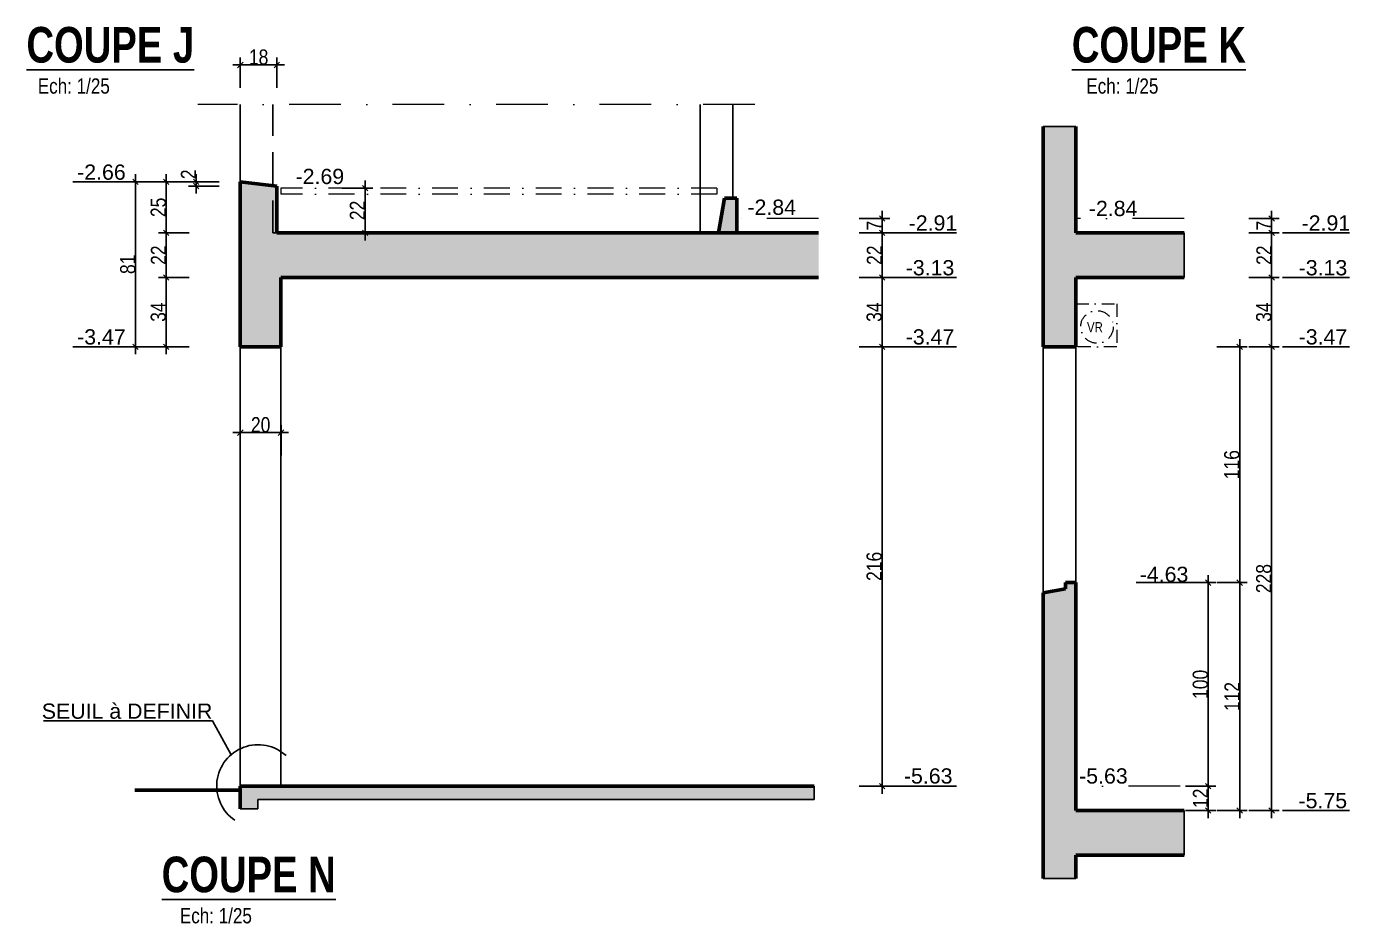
# Model space of a CAD drawing. Header units: millimetres. Extents: x -1921 to 5237, y 0 to 8595.
# Drawn here: x 2250 to 3551, y 5908 to 6790 of the extents above; entities that cross this region are included whole.
import ezdxf
from ezdxf.enums import TextEntityAlignment as Align

# ---------------------------------------------------------------- set-up
doc = ezdxf.new("R2010")
doc.units = ezdxf.units.MM
doc.linetypes.add('CACHE2', pattern=[4.7625, 3.175, -1.5875])
doc.linetypes.add('TIRETPTX2', pattern=[50.8, 25.4, -12.7, 0, -12.7])
for name, color, linetype in [('01_cote_gen', 4, 'Continuous'), ('01_linteaux', 2, 'Continuous'), ('01_poch_BN', 9, 'Continuous'), ('01_poch_murs', 253, 'Continuous'), ('01_texte', 230, 'Continuous'), ('AA_COTES', 2, 'Continuous')]:
    doc.layers.add(name, color=color, linetype=linetype)
doc.layers.add('01_murs_coup', color=5, linetype='Continuous', lineweight=60)
doc.layers.add('01_tram_axes', color=2, linetype='TIRETPTX2', lineweight=9)
doc.styles.add('ARIAL', font='arial.ttf')
doc.styles.add('impact', font='impact.ttf')
doc.styles.add('MATTE_TXT', font='arial.ttf')
doc.styles.add('STYLE2', font='ARIALN.TTF')
doc.dimstyles.new('JB25', dxfattribs={"dimscale": 0.1, "dimtxt": 150, "dimasz": 15, "dimexe": 0.1, "dimexo": 0.1, "dimgap": 0.09, "dimtad": 1, "dimdec": 1, "dimlfac": 0.5, "dimdsep": 46, "dimtxsty": 'STYLE2', "dimblk1": 'BOND_G', "dimblk2": 'BOND_D', "dimsah": 1, "dimcen": 1.5, "dimdle": 0.01, "dimse1": 1, "dimse2": 1, "dimclrd": 4, "dimclre": 2, "dimclrt": 6, "dimazin": 2, "dimtfac": 2.333333, "dimtdec": 1, "dimtix": 1, "dimtmove": 2, "dimatfit": 3, "dimldrblk": 'BOND_G', "dimfxl": 1, "dimtolj": 1, "dimtzin": 0, "dimarcsym": 0})

# ---------------------------------------------------------------- blocks, each defined once
blk = doc.blocks.new('BOND_G')
at = {"layer": 'AA_COTES', "color": 0}
for p, q in [((0, -5), (0, 15)), ((5, 0), (-5, 0)), ((1.77, 1.77), (-1.77, -1.77))]:
    blk.add_line(p, q, dxfattribs=at)
blk = doc.blocks.new('BOND_D')
at = {"layer": 'AA_COTES', "color": 0}
for p, q in [((5, 0), (-5, 0)), ((-1.77, -1.77), (1.77, 1.77)), ((0, 5), (0, -15))]:
    blk.add_line(p, q, dxfattribs=at)
blk = doc.blocks.new('*D550')
at = {"layer": '01_cote_gen', "color": 4, "lineweight": -2, "ltscale": 2, "transparency": 16777216}
blk.add_line((3091.2, 6586.1), (3091.2, 6545.1), dxfattribs=at)
at = {"layer": 'DEFPOINTS', "color": 0, "ltscale": 2}
for p in [(3028.8, 6587.6), (3028.8, 6543.6), (3091.2, 6543.6)]:
    blk.add_point(p, dxfattribs=at)
at = {"layer": '01_cote_gen', "color": 4, "lineweight": -2, "ltscale": 2, "transparency": 16777216, "xscale": 1.5, "yscale": 1.5, "zscale": 1.5}
for name, p, rotation in [('BOND_G', (3091.2, 6587.6), 90), ('BOND_D', (3091.2, 6543.6), 270)]:
    blk.add_blockref(name, p, dxfattribs=dict(at, rotation=rotation))
at = {"layer": '01_cote_gen', "color": 6, "ltscale": 2, "transparency": 16777216, "insert": (3083.7, 6565.6), "char_height": 15, "attachment_point": 5, "rotation": 90, "style": 'STYLE2'}
blk.add_mtext('\\A1;22', dxfattribs=at)
blk = doc.blocks.new('*D551')
at = {"layer": '01_cote_gen', "color": 4, "lineweight": -2, "ltscale": 2, "transparency": 16777216}
blk.add_line((3091.2, 6542.1), (3091.2, 6477.1), dxfattribs=at)
at = {"layer": 'DEFPOINTS', "color": 0, "ltscale": 2}
for p in [(2500.4, 6543.6), (2500.4, 6475.6), (3091.2, 6475.6)]:
    blk.add_point(p, dxfattribs=at)
at = {"layer": '01_cote_gen', "color": 4, "lineweight": -2, "ltscale": 2, "transparency": 16777216, "xscale": 1.5, "yscale": 1.5, "zscale": 1.5}
for name, p, rotation in [('BOND_G', (3091.2, 6543.6), 90), ('BOND_D', (3091.2, 6475.6), 270)]:
    blk.add_blockref(name, p, dxfattribs=dict(at, rotation=rotation))
at = {"layer": '01_cote_gen', "color": 6, "ltscale": 2, "transparency": 16777216, "insert": (3083.5, 6509.6), "char_height": 15, "attachment_point": 5, "rotation": 90, "style": 'STYLE2'}
blk.add_mtext('\\A1;34', dxfattribs=at)
blk = doc.blocks.new('*D552')
at = {"layer": '01_cote_gen', "color": 4, "lineweight": -2, "ltscale": 2, "transparency": 16777216}
blk.add_line((3091.2, 6474.1), (3091.2, 6045.1), dxfattribs=at)
at = {"layer": 'DEFPOINTS', "color": 0, "ltscale": 2}
for p in [(2500.4, 6475.6), (2533.6, 6043.6), (3091.2, 6043.6)]:
    blk.add_point(p, dxfattribs=at)
at = {"layer": '01_cote_gen', "color": 4, "lineweight": -2, "ltscale": 2, "transparency": 16777216, "xscale": 1.5, "yscale": 1.5, "zscale": 1.5}
for name, p, rotation in [('BOND_G', (3091.2, 6475.6), 90), ('BOND_D', (3091.2, 6043.6), 270)]:
    blk.add_blockref(name, p, dxfattribs=dict(at, rotation=rotation))
at = {"layer": '01_cote_gen', "color": 6, "ltscale": 2, "transparency": 16777216, "insert": (3083.5, 6259.6), "char_height": 15, "attachment_point": 5, "rotation": 90, "style": 'STYLE2'}
blk.add_mtext('\\A1;216', dxfattribs=at)
blk = doc.blocks.new('*D553')
at = {"layer": '01_cote_gen', "color": 4, "lineweight": -2, "ltscale": 2, "transparency": 16777216}
blk.add_line((3091.2, 6600.1), (3091.2, 6589.1), dxfattribs=at)
at = {"layer": 'DEFPOINTS', "color": 0, "ltscale": 2}
for p in [(3028.8, 6601.6), (3028.8, 6587.6), (3091.2, 6587.6)]:
    blk.add_point(p, dxfattribs=at)
at = {"layer": '01_cote_gen', "color": 4, "lineweight": -2, "ltscale": 2, "transparency": 16777216, "xscale": 1.5, "yscale": 1.5, "zscale": 1.5}
for name, p, rotation in [('BOND_G', (3091.2, 6601.6), 90), ('BOND_D', (3091.2, 6587.6), 270)]:
    blk.add_blockref(name, p, dxfattribs=dict(at, rotation=rotation))
at = {"layer": '01_cote_gen', "color": 6, "ltscale": 2, "transparency": 16777216, "insert": (3083.7, 6594.6), "char_height": 15, "attachment_point": 5, "rotation": 90, "style": 'STYLE2'}
blk.add_mtext('\\A1;7', dxfattribs=at)
blk = doc.blocks.new('*D554')
at = {"layer": '01_cote_gen', "color": 4, "lineweight": -2, "ltscale": 2, "transparency": 16777216}
blk.add_line((2357.5, 6477.1), (2357.5, 6636.1), dxfattribs=at)
at = {"layer": 'DEFPOINTS', "color": 0, "ltscale": 2}
for p in [(2357.5, 6637.6), (2469.9, 6637.6), (2410, 6475.6)]:
    blk.add_point(p, dxfattribs=at)
at = {"layer": '01_cote_gen', "color": 4, "lineweight": -2, "ltscale": 2, "transparency": 16777216, "xscale": 1.5, "yscale": 1.5, "zscale": 1.5}
for name, p, rotation in [('BOND_D', (2357.5, 6637.6), 90), ('BOND_G', (2357.5, 6475.6), 270)]:
    blk.add_blockref(name, p, dxfattribs=dict(at, rotation=rotation))
at = {"layer": '01_cote_gen', "color": 6, "ltscale": 2, "transparency": 16777216, "insert": (2349.9, 6556.6), "char_height": 15, "attachment_point": 5, "rotation": 90, "style": 'STYLE2'}
blk.add_mtext('\\A1;81', dxfattribs=at)
blk = doc.blocks.new('*D555')
at = {"layer": '01_cote_gen', "color": 4, "lineweight": -2, "ltscale": 2, "transparency": 16777216}
blk.add_line((2417, 6635.1), (2417, 6636.1), dxfattribs=at)
at = {"layer": 'DEFPOINTS', "color": 0, "ltscale": 2}
for p in [(2417, 6637.6), (2499.4, 6637.6), (2535.4, 6633.6)]:
    blk.add_point(p, dxfattribs=at)
at = {"layer": '01_cote_gen', "color": 4, "lineweight": -2, "ltscale": 2, "transparency": 16777216, "xscale": 1.5, "yscale": 1.5, "zscale": 1.5}
for name, p, rotation in [('BOND_D', (2417, 6637.6), 90), ('BOND_G', (2417, 6633.6), 270)]:
    blk.add_blockref(name, p, dxfattribs=dict(at, rotation=rotation))
at = {"layer": '01_cote_gen', "color": 6, "ltscale": 2, "transparency": 16777216, "insert": (2409.5, 6645.1), "char_height": 15, "attachment_point": 5, "rotation": 90, "style": 'STYLE2'}
blk.add_mtext('\\A1;2', dxfattribs=at)
blk = doc.blocks.new('*D556')
at = {"layer": '01_cote_gen', "color": 4, "lineweight": -2, "ltscale": 2, "transparency": 16777216}
blk.add_line((2387.5, 6477.1), (2387.5, 6542.1), dxfattribs=at)
at = {"layer": 'DEFPOINTS', "color": 0, "ltscale": 2}
for p in [(2387.5, 6543.6), (2410, 6543.6), (2410, 6475.6)]:
    blk.add_point(p, dxfattribs=at)
at = {"layer": '01_cote_gen', "color": 4, "lineweight": -2, "ltscale": 2, "transparency": 16777216, "xscale": 1.5, "yscale": 1.5, "zscale": 1.5}
for name, p, rotation in [('BOND_D', (2387.5, 6543.6), 90), ('BOND_G', (2387.5, 6475.6), 270)]:
    blk.add_blockref(name, p, dxfattribs=dict(at, rotation=rotation))
at = {"layer": '01_cote_gen', "color": 6, "ltscale": 2, "transparency": 16777216, "insert": (2379.9, 6509.6), "char_height": 15, "attachment_point": 5, "rotation": 90, "style": 'STYLE2'}
blk.add_mtext('\\A1;34', dxfattribs=at)
blk = doc.blocks.new('*D557')
at = {"layer": '01_cote_gen', "color": 4, "lineweight": -2, "ltscale": 2, "transparency": 16777216}
blk.add_line((2387.5, 6545.1), (2387.5, 6586.1), dxfattribs=at)
at = {"layer": 'DEFPOINTS', "color": 0, "ltscale": 2}
for p in [(2387.5, 6587.6), (2410, 6587.6), (2410, 6543.6)]:
    blk.add_point(p, dxfattribs=at)
at = {"layer": '01_cote_gen', "color": 4, "lineweight": -2, "ltscale": 2, "transparency": 16777216, "xscale": 1.5, "yscale": 1.5, "zscale": 1.5}
for name, p, rotation in [('BOND_D', (2387.5, 6587.6), 90), ('BOND_G', (2387.5, 6543.6), 270)]:
    blk.add_blockref(name, p, dxfattribs=dict(at, rotation=rotation))
at = {"layer": '01_cote_gen', "color": 6, "ltscale": 2, "transparency": 16777216, "insert": (2380, 6565.6), "char_height": 15, "attachment_point": 5, "rotation": 90, "style": 'STYLE2'}
blk.add_mtext('\\A1;22', dxfattribs=at)
blk = doc.blocks.new('*D558')
at = {"layer": '01_cote_gen', "color": 4, "lineweight": -2, "ltscale": 2, "transparency": 16777216}
blk.add_line((2387.5, 6589.1), (2387.5, 6636.1), dxfattribs=at)
at = {"layer": 'DEFPOINTS', "color": 0, "ltscale": 2}
for p in [(2380, 6637.6), (2387.5, 6637.6), (2410, 6587.6)]:
    blk.add_point(p, dxfattribs=at)
at = {"layer": '01_cote_gen', "color": 4, "lineweight": -2, "ltscale": 2, "transparency": 16777216, "xscale": 1.5, "yscale": 1.5, "zscale": 1.5}
for name, p, rotation in [('BOND_D', (2387.5, 6637.6), 90), ('BOND_G', (2387.5, 6587.6), 270)]:
    blk.add_blockref(name, p, dxfattribs=dict(at, rotation=rotation))
at = {"layer": '01_cote_gen', "color": 6, "ltscale": 2, "transparency": 16777216, "insert": (2379.9, 6612.6), "char_height": 15, "attachment_point": 5, "rotation": 90, "style": 'STYLE2'}
blk.add_mtext('\\A1;25', dxfattribs=at)
blk = doc.blocks.new('*D559')
at = {"layer": '01_cote_gen', "color": 4, "lineweight": -2, "ltscale": 2, "transparency": 16777216}
blk.add_line((2461.9, 6391.1), (2498.9, 6391.1), dxfattribs=at)
at = {"layer": 'DEFPOINTS', "color": 0, "ltscale": 2}
for p in [(2460.4, 6405.1), (2500.4, 6405.1), (2500.4, 6391.1)]:
    blk.add_point(p, dxfattribs=at)
at = {"layer": '01_cote_gen', "color": 4, "lineweight": -2, "ltscale": 2, "transparency": 16777216, "xscale": 1.5, "yscale": 1.5, "zscale": 1.5, "rotation": 180}
blk.add_blockref('BOND_G', (2460.4, 6391.1), dxfattribs=at)
at = {"layer": '01_cote_gen', "color": 4, "lineweight": -2, "ltscale": 2, "transparency": 16777216, "xscale": 1.5, "yscale": 1.5, "zscale": 1.5}
blk.add_blockref('BOND_D', (2500.4, 6391.1), dxfattribs=at)
at = {"layer": '01_cote_gen', "color": 6, "ltscale": 2, "transparency": 16777216, "insert": (2480.4, 6398.8), "char_height": 15, "attachment_point": 5, "style": 'STYLE2'}
blk.add_mtext('\\A1;20', dxfattribs=at)
blk = doc.blocks.new('*D560')
at = {"layer": '01_cote_gen', "color": 4, "lineweight": -2, "ltscale": 2, "transparency": 16777216}
blk.add_line((2461.9, 6752.6), (2494.9, 6752.6), dxfattribs=at)
at = {"layer": 'DEFPOINTS', "color": 0, "ltscale": 2}
for p in [(2496.4, 6752.6), (2460.4, 6637.6), (2496.4, 6633.6)]:
    blk.add_point(p, dxfattribs=at)
at = {"layer": '01_cote_gen', "color": 4, "lineweight": -2, "ltscale": 2, "transparency": 16777216, "xscale": 1.5, "yscale": 1.5, "zscale": 1.5, "rotation": 180}
blk.add_blockref('BOND_G', (2460.4, 6752.6), dxfattribs=at)
at = {"layer": '01_cote_gen', "color": 4, "lineweight": -2, "ltscale": 2, "transparency": 16777216, "xscale": 1.5, "yscale": 1.5, "zscale": 1.5}
blk.add_blockref('BOND_D', (2496.4, 6752.6), dxfattribs=at)
at = {"layer": '01_cote_gen', "color": 6, "ltscale": 2, "transparency": 16777216, "insert": (2478.4, 6760.3), "char_height": 15, "attachment_point": 5, "style": 'STYLE2'}
blk.add_mtext('\\A1;18', dxfattribs=at)
blk = doc.blocks.new('*D561')
at = {"layer": '01_cote_gen', "color": 4, "lineweight": -2, "ltscale": 2, "transparency": 16777216}
blk.add_line((2583, 6630.1), (2583, 6589.1), dxfattribs=at)
at = {"layer": 'DEFPOINTS', "color": 0, "ltscale": 2}
for p in [(2573.5, 6631.6), (2573.5, 6587.6), (2583, 6587.6)]:
    blk.add_point(p, dxfattribs=at)
at = {"layer": '01_cote_gen', "color": 4, "lineweight": -2, "ltscale": 2, "transparency": 16777216, "xscale": 1.5, "yscale": 1.5, "zscale": 1.5}
for name, p, rotation in [('BOND_G', (2583, 6631.6), 90), ('BOND_D', (2583, 6587.6), 270)]:
    blk.add_blockref(name, p, dxfattribs=dict(at, rotation=rotation))
at = {"layer": '01_cote_gen', "color": 6, "ltscale": 2, "transparency": 16777216, "insert": (2575.5, 6609.6), "char_height": 15, "attachment_point": 5, "rotation": 90, "style": 'STYLE2'}
blk.add_mtext('\\A1;22', dxfattribs=at)
blk = doc.blocks.new('*D565')
at = {"layer": '01_cote_gen', "color": 4, "lineweight": -2, "ltscale": 2, "transparency": 16777216}
blk.add_line((3474.1, 6586.1), (3474.1, 6545.1), dxfattribs=at)
at = {"layer": 'DEFPOINTS', "color": 0, "ltscale": 2}
for p in [(3388.1, 6587.6), (3388.1, 6543.6), (3474.1, 6543.6)]:
    blk.add_point(p, dxfattribs=at)
at = {"layer": '01_cote_gen', "color": 4, "lineweight": -2, "ltscale": 2, "transparency": 16777216, "xscale": 1.5, "yscale": 1.5, "zscale": 1.5}
for name, p, rotation in [('BOND_G', (3474.1, 6587.6), 90), ('BOND_D', (3474.1, 6543.6), 270)]:
    blk.add_blockref(name, p, dxfattribs=dict(at, rotation=rotation))
at = {"layer": '01_cote_gen', "color": 6, "ltscale": 2, "transparency": 16777216, "insert": (3466.6, 6565.6), "char_height": 15, "attachment_point": 5, "rotation": 90, "style": 'STYLE2'}
blk.add_mtext('\\A1;22', dxfattribs=at)
blk = doc.blocks.new('*D566')
at = {"layer": '01_cote_gen', "color": 4, "lineweight": -2, "ltscale": 2, "transparency": 16777216}
blk.add_line((3474.1, 6542.1), (3474.1, 6477.1), dxfattribs=at)
at = {"layer": 'DEFPOINTS', "color": 0, "ltscale": 2}
for p in [(3451.6, 6543.6), (3474.1, 6475.6), (3484.9, 6475.6)]:
    blk.add_point(p, dxfattribs=at)
at = {"layer": '01_cote_gen', "color": 4, "lineweight": -2, "ltscale": 2, "transparency": 16777216, "xscale": 1.5, "yscale": 1.5, "zscale": 1.5}
for name, p, rotation in [('BOND_G', (3474.1, 6543.6), 90), ('BOND_D', (3474.1, 6475.6), 270)]:
    blk.add_blockref(name, p, dxfattribs=dict(at, rotation=rotation))
at = {"layer": '01_cote_gen', "color": 6, "ltscale": 2, "transparency": 16777216, "insert": (3466.4, 6509.6), "char_height": 15, "attachment_point": 5, "rotation": 90, "style": 'STYLE2'}
blk.add_mtext('\\A1;34', dxfattribs=at)
blk = doc.blocks.new('*D567')
at = {"layer": '01_cote_gen', "color": 4, "lineweight": -2, "ltscale": 2, "transparency": 16777216}
blk.add_line((3474.1, 6474.1), (3474.1, 6021.1), dxfattribs=at)
at = {"layer": 'DEFPOINTS', "color": 0, "ltscale": 2}
for p in [(3451.6, 6475.6), (3388.1, 6019.6), (3474.1, 6019.6)]:
    blk.add_point(p, dxfattribs=at)
at = {"layer": '01_cote_gen', "color": 4, "lineweight": -2, "ltscale": 2, "transparency": 16777216, "xscale": 1.5, "yscale": 1.5, "zscale": 1.5}
for name, p, rotation in [('BOND_G', (3474.1, 6475.6), 90), ('BOND_D', (3474.1, 6019.6), 270)]:
    blk.add_blockref(name, p, dxfattribs=dict(at, rotation=rotation))
at = {"layer": '01_cote_gen', "color": 6, "ltscale": 2, "transparency": 16777216, "insert": (3466.4, 6247.6), "char_height": 15, "attachment_point": 5, "rotation": 90, "style": 'STYLE2'}
blk.add_mtext('\\A1;228', dxfattribs=at)
blk = doc.blocks.new('*D568')
at = {"layer": '01_cote_gen', "color": 4, "lineweight": -2, "ltscale": 2, "transparency": 16777216}
blk.add_line((3442.7, 6474.1), (3442.7, 6245.1), dxfattribs=at)
at = {"layer": 'DEFPOINTS', "color": 0, "ltscale": 2}
for p in [(3451.6, 6475.6), (3281.6, 6243.6), (3442.7, 6243.6)]:
    blk.add_point(p, dxfattribs=at)
at = {"layer": '01_cote_gen', "color": 4, "lineweight": -2, "ltscale": 2, "transparency": 16777216, "xscale": 1.5, "yscale": 1.5, "zscale": 1.5}
for name, p, rotation in [('BOND_G', (3442.7, 6475.6), 90), ('BOND_D', (3442.7, 6243.6), 270)]:
    blk.add_blockref(name, p, dxfattribs=dict(at, rotation=rotation))
at = {"layer": '01_cote_gen', "color": 6, "ltscale": 2, "transparency": 16777216, "insert": (3435, 6359.6), "char_height": 15, "attachment_point": 5, "rotation": 90, "style": 'STYLE2'}
blk.add_mtext('\\A1;116', dxfattribs=at)
blk = doc.blocks.new('*D569')
at = {"layer": '01_cote_gen', "color": 4, "lineweight": -2, "ltscale": 2, "transparency": 16777216}
blk.add_line((3442.7, 6242.1), (3442.7, 6021.1), dxfattribs=at)
at = {"layer": 'DEFPOINTS', "color": 0, "ltscale": 2}
for p in [(3420.2, 6243.6), (3388.1, 6019.6), (3442.7, 6019.6)]:
    blk.add_point(p, dxfattribs=at)
at = {"layer": '01_cote_gen', "color": 4, "lineweight": -2, "ltscale": 2, "transparency": 16777216, "xscale": 1.5, "yscale": 1.5, "zscale": 1.5}
for name, p, rotation in [('BOND_G', (3442.7, 6243.6), 90), ('BOND_D', (3442.7, 6019.6), 270)]:
    blk.add_blockref(name, p, dxfattribs=dict(at, rotation=rotation))
at = {"layer": '01_cote_gen', "color": 6, "ltscale": 2, "transparency": 16777216, "insert": (3435.2, 6131.6), "char_height": 15, "attachment_point": 5, "rotation": 90, "style": 'STYLE2'}
blk.add_mtext('\\A1;112', dxfattribs=at)
blk = doc.blocks.new('*D570')
at = {"layer": '01_cote_gen', "color": 4, "lineweight": -2, "ltscale": 2, "transparency": 16777216}
blk.add_line((3411.8, 6242.1), (3411.8, 6045.1), dxfattribs=at)
at = {"layer": 'DEFPOINTS', "color": 0, "ltscale": 2}
for p in [(3420.2, 6243.6), (3384.1, 6043.6), (3411.8, 6043.6)]:
    blk.add_point(p, dxfattribs=at)
at = {"layer": '01_cote_gen', "color": 4, "lineweight": -2, "ltscale": 2, "transparency": 16777216, "xscale": 1.5, "yscale": 1.5, "zscale": 1.5}
for name, p, rotation in [('BOND_G', (3411.8, 6243.6), 90), ('BOND_D', (3411.8, 6043.6), 270)]:
    blk.add_blockref(name, p, dxfattribs=dict(at, rotation=rotation))
at = {"layer": '01_cote_gen', "color": 6, "ltscale": 2, "transparency": 16777216, "insert": (3404.1, 6143.6), "char_height": 15, "attachment_point": 5, "rotation": 90, "style": 'STYLE2'}
blk.add_mtext('\\A1;100', dxfattribs=at)
blk = doc.blocks.new('*D571')
at = {"layer": '01_cote_gen', "color": 4, "lineweight": -2, "ltscale": 2, "transparency": 16777216}
blk.add_line((3411.8, 6042.1), (3411.8, 6021.1), dxfattribs=at)
at = {"layer": 'DEFPOINTS', "color": 0, "ltscale": 2}
for p in [(3389.3, 6043.6), (3388.1, 6019.6), (3411.8, 6019.6)]:
    blk.add_point(p, dxfattribs=at)
at = {"layer": '01_cote_gen', "color": 4, "lineweight": -2, "ltscale": 2, "transparency": 16777216, "xscale": 1.5, "yscale": 1.5, "zscale": 1.5}
for name, p, rotation in [('BOND_G', (3411.8, 6043.6), 90), ('BOND_D', (3411.8, 6019.6), 270)]:
    blk.add_blockref(name, p, dxfattribs=dict(at, rotation=rotation))
at = {"layer": '01_cote_gen', "color": 6, "ltscale": 2, "transparency": 16777216, "insert": (3404.2, 6031.6), "char_height": 15, "attachment_point": 5, "rotation": 90, "style": 'STYLE2'}
blk.add_mtext('\\A1;12', dxfattribs=at)
blk = doc.blocks.new('*D572')
at = {"layer": '01_cote_gen', "color": 4, "lineweight": -2, "ltscale": 2, "transparency": 16777216}
blk.add_line((3474.1, 6600.1), (3474.1, 6589.1), dxfattribs=at)
at = {"layer": 'DEFPOINTS', "color": 0, "ltscale": 2}
for p in [(3388.1, 6601.6), (3388.1, 6587.6), (3474.1, 6587.6)]:
    blk.add_point(p, dxfattribs=at)
at = {"layer": '01_cote_gen', "color": 4, "lineweight": -2, "ltscale": 2, "transparency": 16777216, "xscale": 1.5, "yscale": 1.5, "zscale": 1.5}
for name, p, rotation in [('BOND_G', (3474.1, 6601.6), 90), ('BOND_D', (3474.1, 6587.6), 270)]:
    blk.add_blockref(name, p, dxfattribs=dict(at, rotation=rotation))
at = {"layer": '01_cote_gen', "color": 6, "ltscale": 2, "transparency": 16777216, "insert": (3466.6, 6594.6), "char_height": 15, "attachment_point": 5, "rotation": 90, "style": 'STYLE2'}
blk.add_mtext('\\A1;7', dxfattribs=at)

msp = doc.modelspace()

# ---------------------------------------------------------------- hatches: boundary and pattern name
at = {"layer": '01_poch_murs'}
h = msp.add_hatch(color=256, dxfattribs=at)
h.dxf.hatch_style = 1
h.paths.add_polyline_path([(3388.05, 6587.6), (3281.57, 6587.6), (3281.57, 6692.22), (3249.57, 6692.22), (3249.57, 6475.6), (3281.57, 6475.6), (3281.57, 6543.6), (3388.05, 6543.6)])
h.paths.add_polyline_path([(3388.05, 6019.6), (3281.57, 6019.6), (3281.57, 6243.6), (3271.57, 6243.6), (3271.57, 6237.6), (3249.57, 6233.6), (3249.57, 5952.6), (3281.57, 5952.6), (3281.57, 5975.6), (3388.05, 5975.6)])
h = msp.add_hatch(color=256, dxfattribs=at)
h.dxf.hatch_style = 1
h.paths.add_polyline_path([(3028.85, 6587.6), (2496.36, 6587.6), (2496.36, 6633.6), (2460.36, 6637.6), (2460.36, 6475.6), (2500.36, 6475.6), (2500.36, 6543.6), (3028.85, 6543.6)])
h.paths.add_polyline_path([(2948.36, 6621.6), (2936.36, 6621.6), (2930.36, 6587.6), (2948.36, 6587.6)], flags=17)
h.paths.add_polyline_path([(3024.35, 6043.6), (2460.36, 6043.6), (2460.36, 6021.1), (2477.64, 6021.1), (2477.64, 6030.38), (3024.35, 6030.38)])

# ---------------------------------------------------------------- linework, layer by layer
at = {"layer": '01_linteaux'}
for p, q in [((2460.36, 6637.6), (2460.36, 6713.6)), ((2912.36, 6713.6), (2912.36, 6587.6)), ((2944.36, 6713.6), (2944.36, 6621.6)), ((3281.57, 6601.6), (3281.57, 6692.22)), ((2460.36, 6475.6), (2460.36, 6043.6)), ((2500.36, 6475.6), (2500.36, 6043.6)), ((3249.57, 6475.6), (3249.57, 6233.6)), ((3281.57, 6243.6), (3281.57, 6475.6))]:
    msp.add_line(p, q, dxfattribs=at)
at = {"layer": '01_linteaux', "linetype": 'CACHE2', "ltscale": 10}
for p, q in [((2492.36, 6587.6), (2492.36, 6713.6)), ((2496.36, 6587.6), (2492.36, 6587.6))]:
    msp.add_line(p, q, dxfattribs=at)
at = {"layer": '01_murs_coup'}
for p, q in [((3249.57, 6692.22), (3249.57, 6475.6)), ((3281.57, 6692.22), (3281.57, 6587.6)), ((2460.36, 6637.6), (2460.36, 6475.6)), ((2496.36, 6633.6), (2460.36, 6637.6)), ((2496.36, 6633.6), (2496.36, 6587.6)), ((2936.36, 6621.6), (2930.36, 6587.6)), ((2948.36, 6621.6), (2936.36, 6621.6)), ((2948.36, 6621.6), (2948.36, 6587.6)), ((3028.85, 6587.6), (2496.36, 6587.6)), ((3388.05, 6587.6), (3281.57, 6587.6)), ((3028.85, 6543.6), (2500.36, 6543.6)), ((2500.36, 6543.6), (2500.36, 6475.6)), ((3388.05, 6543.6), (3281.57, 6543.6)), ((3281.57, 6543.6), (3281.57, 6475.6)), ((2500.36, 6475.6), (2460.36, 6475.6)), ((3281.57, 6475.6), (3249.57, 6475.6)), ((3271.57, 6243.6), (3271.57, 6237.6)), ((3281.57, 6243.6), (3271.57, 6243.6)), ((3281.57, 6243.6), (3281.57, 6019.6)), ((3249.57, 6233.6), (3271.57, 6237.6)), ((3249.57, 6233.6), (3249.57, 5952.6)), ((2460.36, 6039.6), (2356.86, 6039.6)), ((3024.35, 6043.6), (2460.36, 6043.6)), ((2460.36, 6043.6), (2460.36, 6021.1)), ((3388.05, 6019.6), (3281.57, 6019.6)), ((3388.05, 5975.6), (3281.57, 5975.6)), ((3281.57, 5975.6), (3281.57, 5952.6))]:
    msp.add_line(p, q, dxfattribs=at)
at = {"layer": '01_poch_BN', "ltscale": 2}
for p, q in [((3388.05, 6587.6), (3388.05, 6543.6)), ((3388.05, 6019.6), (3388.05, 5975.6))]:
    msp.add_line(p, q, dxfattribs=at)
at = {"layer": '01_poch_murs'}
for p, q in [((3249.57, 6692.22), (3281.57, 6692.22)), ((3024.35, 6030.38), (3024.35, 6043.6)), ((2477.64, 6021.1), (2477.64, 6030.38)), ((2477.64, 6030.38), (3024.35, 6030.38)), ((2460.36, 6021.1), (2477.64, 6021.1)), ((3249.57, 5952.6), (3281.57, 5952.6))]:
    msp.add_line(p, q, dxfattribs=at)
at = {"layer": '01_texte'}
for p, q in [((2350.03, 6637.6), (2295.76, 6637.6)), ((3164.46, 6587.6), (3098.69, 6587.6)), ((3550.66, 6587.6), (3484.89, 6587.6)), ((3164.46, 6543.6), (3098.69, 6543.6)), ((3550.66, 6543.6), (3484.89, 6543.6)), ((2350.03, 6475.6), (2295.76, 6475.6)), ((3164.46, 6475.6), (3098.69, 6475.6)), ((3550.66, 6475.6), (3484.89, 6475.6)), ((3394.52, 6243.6), (3341.07, 6243.6)), ((2433.03, 6107.6), (2267.03, 6107.6)), ((2451.37, 6074.46), (2433.03, 6107.6)), ((3164.46, 6043.6), (3098.69, 6043.6)), ((3550.66, 6019.6), (3484.89, 6019.6))]:
    msp.add_line(p, q, dxfattribs=at)
msp.add_arc((2477.86, 6043.6), 40.67, 47.35292, 235.9338, dxfattribs=at)
at = {"layer": '01_tram_axes', "ltscale": 2}
for p, q in [((2966.03, 6713.6), (2418.53, 6713.6)), ((2500.36, 6631.6), (2500.36, 6625.6)), ((2928.86, 6631.6), (2928.86, 6625.6)), ((3028.85, 6601.6), (2948.36, 6601.6)), ((3388.05, 6601.6), (3281.57, 6601.6)), ((2500.36, 6057.6), (2500.36, 6051.6)), ((3384.05, 6043.6), (3281.57, 6043.6))]:
    msp.add_line(p, q, dxfattribs=at)
at = {"layer": '01_tram_axes'}
for p, q in [((2928.86, 6631.6), (2500.36, 6631.6)), ((2928.86, 6625.6), (2500.36, 6625.6))]:
    msp.add_line(p, q, dxfattribs=at)
at = {"layer": '01_tram_axes', "ltscale": 0.5}
for p, q in [((3281.57, 6517.59), (3321.92, 6517.59)), ((3321.92, 6517.59), (3321.92, 6475.6)), ((3321.92, 6475.6), (3281.57, 6475.6))]:
    msp.add_line(p, q, dxfattribs=at)
msp.add_circle((3302.4, 6495.05), 16, dxfattribs=at)

# ---------------------------------------------------------------- texts
at = {"layer": '01_texte', "style": 'impact'}
for s, p in [('%%UCOUPE J', (2332.62, 6744.47)), ('%%UCOUPE K', (3363.26, 6744.47)), ('%%UCOUPE N', (2468.67, 5928.68))]:
    msp.add_text(s, height=35, dxfattribs=at).set_placement(p, align=Align.BOTTOM_CENTER)
at = {"layer": '01_texte', "style": 'MATTE_TXT', "width": 0.8}
for s, height, p in [('Ech: 1/25', 15, (2296.74, 6719.91)), ('Ech: 1/25', 15, (3327.39, 6719.91)), ('VR', 10, (3300.38, 6486.81)), ('Ech: 1/25', 15, (2436.39, 5904.12))]:
    msp.add_text(s, height=height, dxfattribs=at).set_placement(p, align=Align.BOTTOM_CENTER)
at = {"layer": '01_texte', "style": 'ARIAL'}
for s, p in [('-2.66', (2300.01, 6639.76)), ('-2.69', (2514.72, 6635.53)), ('-2.84', (2958.84, 6605.26)), ('-2.84', (3294.44, 6604.03)), ('-2.91', (3117.34, 6589.76)), ('-2.91', (3503.54, 6589.76)), ('-3.13', (3114.44, 6545.76)), ('-3.13', (3500.65, 6545.76)), ('-3.47', (2300.01, 6477.76)), ('-3.47', (3114.44, 6477.76)), ('-3.47', (3500.65, 6477.76)), ('-4.63', (3344.5, 6244.26)), ('SEUIL à DEFINIR', (2265.28, 6109.76)), ('-5.63', (3112.66, 6046.03)), ('-5.63', (3284.86, 6046.03)), ('-5.75', (3500.53, 6021.76))]:
    msp.add_text(s, height=15, dxfattribs=at).set_placement(p)

# ---------------------------------------------------------------- dimensions: what is measured, and where the dimension line sits
at = {"layer": '01_cote_gen', "ltscale": 2}
for base, p1, p2, picture, middle in [((2496.36, 6752.6), (2460.36, 6637.6), (2496.36, 6633.6), '*D560', (2478.36, 6760.27)), ((2500.36, 6391.1), (2460.36, 6405.1), (2500.36, 6405.1), '*D559', (2480.36, 6398.77))]:
    dim = msp.add_linear_dim(base=base, p1=p1, p2=p2, dimstyle='JB25', dxfattribs=at)
    dim.commit()
    dim.dimension.update_dxf_attribs({"geometry": picture, "text_midpoint": middle})
dim = msp.add_linear_dim(base=(2417.03, 6637.6), p1=(2535.36, 6633.6), p2=(2499.36, 6637.6), angle=90, dimstyle='JB25', dxfattribs=at)
dim.commit()
dim.dimension.update_dxf_attribs({"geometry": '*D555', "text_midpoint": (2409.49, 6645.1), "dimtype": 160})
for base, p1, p2, picture, middle in [((2357.53, 6637.6), (2410.03, 6475.6), (2469.86, 6637.6), '*D554', (2349.86, 6556.6)), ((2387.53, 6637.6), (2410.03, 6587.6), (2380.03, 6637.6), '*D558', (2379.86, 6612.6)), ((2583.03, 6587.6), (2573.53, 6631.6), (2573.53, 6587.6), '*D561', (2575.49, 6609.6)), ((3091.19, 6587.6), (3028.85, 6601.6), (3028.85, 6587.6), '*D553', (3083.68, 6594.6)), ((3474.1, 6587.6), (3388.05, 6601.6), (3388.05, 6587.6), '*D572', (3466.59, 6594.6)), ((2387.53, 6587.6), (2410.03, 6543.6), (2410.03, 6587.6), '*D557', (2379.99, 6565.6)), ((3091.19, 6543.6), (3028.85, 6587.6), (3028.85, 6543.6), '*D550', (3083.65, 6565.6)), ((3474.1, 6543.6), (3388.05, 6587.6), (3388.05, 6543.6), '*D565', (3466.56, 6565.6)), ((2387.53, 6543.6), (2410.03, 6475.6), (2410.03, 6543.6), '*D556', (2379.86, 6509.6)), ((3091.19, 6475.6), (2500.36, 6543.6), (2500.36, 6475.6), '*D551', (3083.52, 6509.6)), ((3474.1, 6475.6), (3451.6, 6543.6), (3484.89, 6475.6), '*D566', (3466.43, 6509.6)), ((3091.19, 6043.6), (2500.36, 6475.6), (2533.6, 6043.6), '*D552', (3083.52, 6259.6)), ((3442.7, 6243.6), (3451.6, 6475.6), (3281.57, 6243.6), '*D568', (3435.03, 6359.6)), ((3474.1, 6019.6), (3451.6, 6475.6), (3388.05, 6019.6), '*D567', (3466.43, 6247.6)), ((3411.78, 6043.6), (3420.2, 6243.6), (3384.05, 6043.6), '*D570', (3404.11, 6143.6)), ((3442.7, 6019.6), (3420.2, 6243.6), (3388.05, 6019.6), '*D569', (3435.16, 6131.6)), ((3411.78, 6019.6), (3389.28, 6043.6), (3388.05, 6019.6), '*D571', (3404.24, 6031.6))]:
    dim = msp.add_linear_dim(base=base, p1=p1, p2=p2, angle=90, dimstyle='JB25', dxfattribs=at)
    dim.commit()
    dim.dimension.update_dxf_attribs({"geometry": picture, "text_midpoint": middle})

doc.saveas('drawing.dxf')
